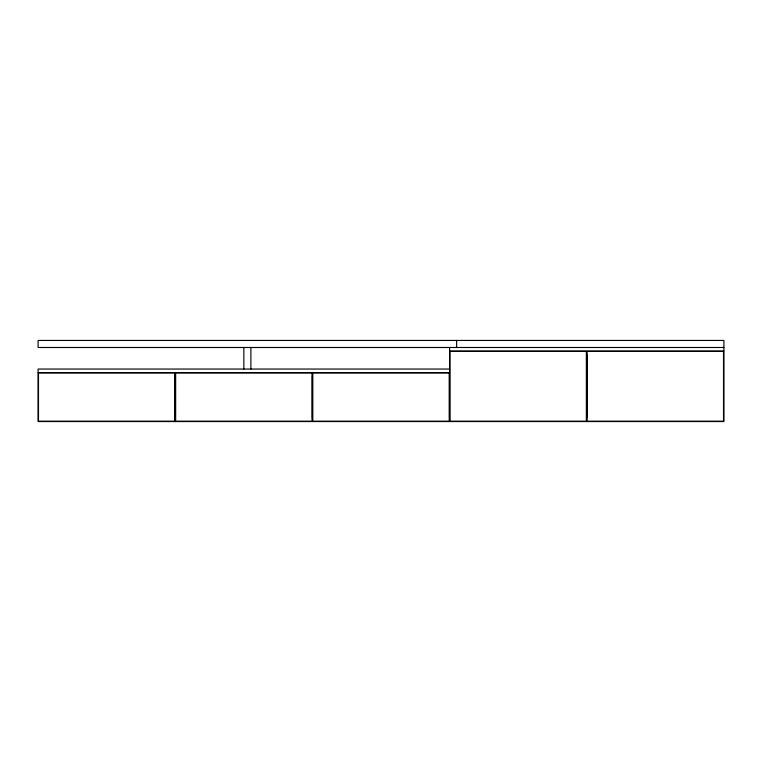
<?xml version="1.0" encoding="UTF-8"?>
<svg xmlns="http://www.w3.org/2000/svg" width="762" height="762" viewBox="0 0 762 762"><rect width="100%" height="100%" fill="white"/><g stroke="black" fill="none" stroke-linecap="round" stroke-linejoin="round"><path stroke-width="1.14" d="M723.9 347.491L38.1 347.491L38.1 340.443L723.9 340.443L723.9 421.557L38.1 421.557L38.1 369.046L449.58 369.046M449.58 351.025L723.9 351.025M38.1 372.57L449.58 372.57M586.74 354.549L586.74 418.033M456.638 340.443L456.638 347.491M449.58 347.491L449.58 421.557M312.42 376.104L312.42 418.033M250.898 347.491L250.898 369.046M243.84 347.491L243.84 369.046M175.26 372.57L175.26 421.557M586.349 351.415L449.971 351.415L449.971 421.167L586.349 421.167L586.349 351.415M723.509 351.415L587.131 351.415L587.131 421.167L723.509 421.167L723.509 351.415M174.869 372.97L38.491 372.97L38.491 421.167L174.869 421.167L174.869 372.97M312.029 372.97L175.651 372.97L175.651 421.167L312.029 421.167L312.029 372.97M449.189 372.97L312.811 372.97L312.811 421.167L449.189 421.167L449.189 372.97"/></g></svg>
